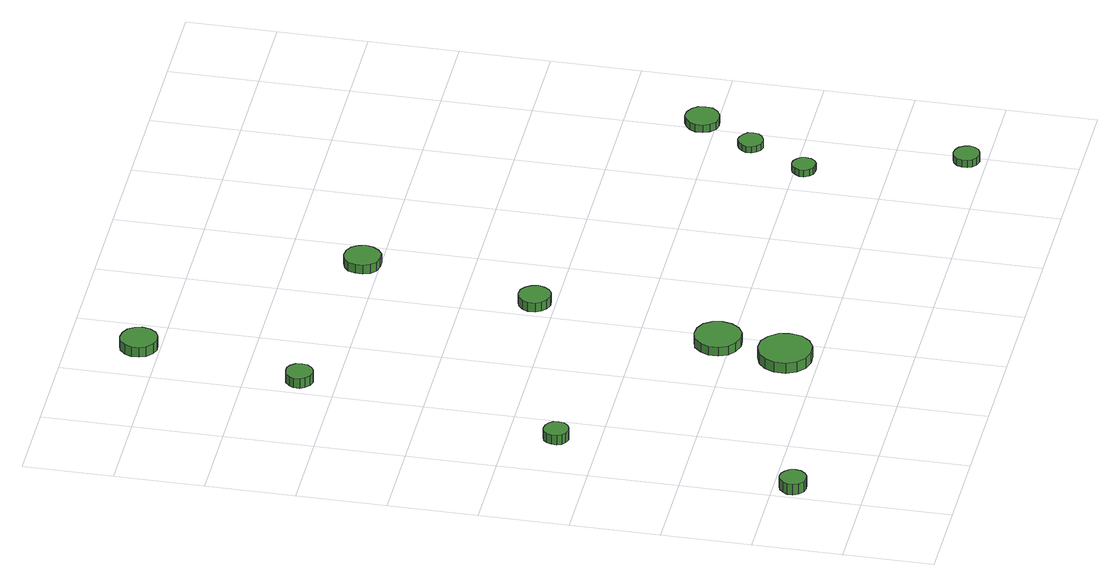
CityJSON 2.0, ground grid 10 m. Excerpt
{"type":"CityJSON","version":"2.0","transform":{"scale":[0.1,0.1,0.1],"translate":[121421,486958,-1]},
"CityObjects":{
"tree1":{"type":"SolitaryVegetationObject","attributes":{"function":"something"},"geometry":[{"type":"MultiSurface","lod":"1","boundaries":[[[0,1,2,3,4,5,6,7,8,9,10,11,12,13,14]],[[15,16,17,18,19,20,21,22,23,24,25,26,27,28,29]],[[0,29,28,1]],[[1,28,27,2]],[[2,27,26,3]],[[3,26,25,4]],[[4,25,24,5]],[[5,24,23,6]],[[6,23,22,7]],[[7,22,21,8]],[[8,21,20,9]],[[9,20,19,10]],[[10,19,18,11]],[[11,18,17,12]],[[12,17,16,13]],[[13,16,15,14]],[[14,15,29,0]]]}]},
"tree2":{"type":"SolitaryVegetationObject","attributes":{"function":"something"},"geometry":[{"type":"MultiSurface","lod":"1","boundaries":[[[30,31,32,33,34,35,36,37,38,39,40,41,42,43,44]],[[45,46,47,48,49,50,51,52,53,54,55,56,57,58,59]],[[30,59,58,31]],[[31,58,57,32]],[[32,57,56,33]],[[33,56,55,34]],[[34,55,54,35]],[[35,54,53,36]],[[36,53,52,37]],[[37,52,51,38]],[[38,51,50,39]],[[39,50,49,40]],[[40,49,48,41]],[[41,48,47,42]],[[42,47,46,43]],[[43,46,45,44]],[[44,45,59,30]]]}]},
"tree3":{"type":"SolitaryVegetationObject","attributes":{"function":"something"},"geometry":[{"type":"MultiSurface","lod":"1","boundaries":[[[60,61,62,63,64,65,66,67,68,69,70,71,72,73,74]],[[75,76,77,78,79,80,81,82,83,84,85,86,87,88,89]],[[60,89,88,61]],[[61,88,87,62]],[[62,87,86,63]],[[63,86,85,64]],[[64,85,84,65]],[[65,84,83,66]],[[66,83,82,67]],[[67,82,81,68]],[[68,81,80,69]],[[69,80,79,70]],[[70,79,78,71]],[[71,78,77,72]],[[72,77,76,73]],[[73,76,75,74]],[[74,75,89,60]]]}]},
"tree4":{"type":"SolitaryVegetationObject","attributes":{"function":"something"},"geometry":[{"type":"MultiSurface","lod":"1","boundaries":[[[90,91,92,93,94,95,96,97,98,99,100,101,102,103,104]],[[105,106,107,108,109,110,111,112,113,114,115,116,117,118,119]],[[90,119,118,91]],[[91,118,117,92]],[[92,117,116,93]],[[93,116,115,94]],[[94,115,114,95]],[[95,114,113,96]],[[96,113,112,97]],[[97,112,111,98]],[[98,111,110,99]],[[99,110,109,100]],[[100,109,108,101]],[[101,108,107,102]],[[102,107,106,103]],[[103,106,105,104]],[[104,105,119,90]]]}]},
"tree5":{"type":"SolitaryVegetationObject","attributes":{"function":"something"},"geometry":[{"type":"MultiSurface","lod":"1","boundaries":[[[120,121,122,123,124,125,126,127,128,129,130,131,132,133,134]],[[135,136,137,138,139,140,141,142,143,144,145,146,147,148,149]],[[120,149,148,121]],[[121,148,147,122]],[[122,147,146,123]],[[123,146,145,124]],[[124,145,144,125]],[[125,144,143,126]],[[126,143,142,127]],[[127,142,141,128]],[[128,141,140,129]],[[129,140,139,130]],[[130,139,138,131]],[[131,138,137,132]],[[132,137,136,133]],[[133,136,135,134]],[[134,135,149,120]]]}]},
"tree6":{"type":"SolitaryVegetationObject","attributes":{"function":"something"},"geometry":[{"type":"MultiSurface","lod":"1","boundaries":[[[150,151,152,153,154,155,156,157,158,159,160,161,162,163,164]],[[165,166,167,168,169,170,171,172,173,174,175,176,177,178,179]],[[150,179,178,151]],[[151,178,177,152]],[[152,177,176,153]],[[153,176,175,154]],[[154,175,174,155]],[[155,174,173,156]],[[156,173,172,157]],[[157,172,171,158]],[[158,171,170,159]],[[159,170,169,160]],[[160,169,168,161]],[[161,168,167,162]],[[162,167,166,163]],[[163,166,165,164]],[[164,165,179,150]]]}]},
"tree7":{"type":"SolitaryVegetationObject","attributes":{"function":"something"},"geometry":[{"type":"MultiSurface","lod":"1","boundaries":[[[180,181,182,183,184,185,186,187,188,189,190,191,192,193,194]],[[195,196,197,198,199,200,201,202,203,204,205,206,207,208,209]],[[180,209,208,181]],[[181,208,207,182]],[[182,207,206,183]],[[183,206,205,184]],[[184,205,204,185]],[[185,204,203,186]],[[186,203,202,187]],[[187,202,201,188]],[[188,201,200,189]],[[189,200,199,190]],[[190,199,198,191]],[[191,198,197,192]],[[192,197,196,193]],[[193,196,195,194]],[[194,195,209,180]]]}]},
"tree8":{"type":"SolitaryVegetationObject","attributes":{"function":"something"},"geometry":[{"type":"MultiSurface","lod":"1","boundaries":[[[210,211,212,213,214,215,216,217,218,219,220,221,222,223,224]],[[225,226,227,228,229,230,231,232,233,234,235,236,237,238,239]],[[210,239,238,211]],[[211,238,237,212]],[[212,237,236,213]],[[213,236,235,214]],[[214,235,234,215]],[[215,234,233,216]],[[216,233,232,217]],[[217,232,231,218]],[[218,231,230,219]],[[219,230,229,220]],[[220,229,228,221]],[[221,228,227,222]],[[222,227,226,223]],[[223,226,225,224]],[[224,225,239,210]]]}]},
"tree9":{"type":"SolitaryVegetationObject","attributes":{"function":"something"},"geometry":[{"type":"MultiSurface","lod":"1","boundaries":[[[240,241,242,243,244,245,246,247,248,249,250,251,252,253,254]],[[255,256,257,258,259,260,261,262,263,264,265,266,267,268,269]],[[240,269,268,241]],[[241,268,267,242]],[[242,267,266,243]],[[243,266,265,244]],[[244,265,264,245]],[[245,264,263,246]],[[246,263,262,247]],[[247,262,261,248]],[[248,261,260,249]],[[249,260,259,250]],[[250,259,258,251]],[[251,258,257,252]],[[252,257,256,253]],[[253,256,255,254]],[[254,255,269,240]]]}]},
"tree10":{"type":"SolitaryVegetationObject","attributes":{"function":"something"},"geometry":[{"type":"MultiSurface","lod":"1","boundaries":[[[270,271,272,273,274,275,276,277,278,279,280,281,282,283,284]],[[285,286,287,288,289,290,291,292,293,294,295,296,297,298,299]],[[270,299,298,271]],[[271,298,297,272]],[[272,297,296,273]],[[273,296,295,274]],[[274,295,294,275]],[[275,294,293,276]],[[276,293,292,277]],[[277,292,291,278]],[[278,291,290,279]],[[279,290,289,280]],[[280,289,288,281]],[[281,288,287,282]],[[282,287,286,283]],[[283,286,285,284]],[[284,285,299,270]]]}]},
"tree11":{"type":"SolitaryVegetationObject","attributes":{"function":"something"},"geometry":[{"type":"MultiSurface","lod":"1","boundaries":[[[300,301,302,303,304,305,306,307,308,309,310,311,312,313,314]],[[315,316,317,318,319,320,321,322,323,324,325,326,327,328,329]],[[300,329,328,301]],[[301,328,327,302]],[[302,327,326,303]],[[303,326,325,304]],[[304,325,324,305]],[[305,324,323,306]],[[306,323,322,307]],[[307,322,321,308]],[[308,321,320,309]],[[309,320,319,310]],[[310,319,318,311]],[[311,318,317,312]],[[312,317,316,313]],[[313,316,315,314]],[[314,315,329,300]]]}]},
"tree12":{"type":"SolitaryVegetationObject","attributes":{"function":"something"},"geometry":[{"type":"MultiSurface","lod":"1","boundaries":[[[330,331,332,333,334,335,336,337,338,339,340,341,342,343,344]],[[345,346,347,348,349,350,351,352,353,354,355,356,357,358,359]],[[330,359,358,331]],[[331,358,357,332]],[[332,357,356,333]],[[333,356,355,334]],[[334,355,354,335]],[[335,354,353,336]],[[336,353,352,337]],[[337,352,351,338]],[[338,351,350,339]],[[339,350,349,340]],[[340,349,348,341]],[[341,348,347,342]],[[342,347,346,343]],[[343,346,345,344]],[[344,345,359,330]]]}]}
},
"vertices":[
[31,78,23],[30,84,23],[26,89,23],[21,92,23],[15,93,23],[9,91,23],[4,87,23],[1,81,23],[1,75,23],[4,69,23],[9,65,23],[15,63,23],[21,64,23],[26,67,23],[30,72,23],[30,72,10],[26,67,10],[21,64,10],[15,63,10],[9,65,10],[4,69,10],[1,75,10],[1,81,10],[4,87,10],[9,91,10],[15,93,10],[21,92,10],[26,89,10],[30,84,10],[31,78,10],
[82,348,18],[81,354,18],[78,358,18],[73,361,18],[67,362,18],[61,360,18],[57,356,18],[55,351,18],[55,345,18],[57,340,18],[61,336,18],[67,334,18],[73,335,18],[78,338,18],[81,342,18],[81,342,6],[78,338,6],[73,335,6],[67,334,6],[61,336,6],[57,340,6],[55,345,6],[55,351,6],[57,356,6],[61,360,6],[67,362,6],[73,361,6],[78,358,6],[81,354,6],[82,348,6],
[301,138,19],[299,150,19],[291,160,19],[281,166,19],[268,167,19],[256,163,19],[247,155,19],[242,144,19],[242,131,19],[247,120,19],[256,112,19],[268,108,19],[281,109,19],[291,115,19],[299,125,19],[299,125,6],[291,115,6],[281,109,6],[268,108,6],[256,112,6],[247,120,6],[242,131,6],[242,144,6],[247,155,6],[256,163,6],[268,167,6],[281,166,6],[291,160,6],[299,150,6],[301,138,6],
[141,641,18],[140,648,18],[136,653,18],[131,656,18],[125,656,18],[119,655,18],[114,650,18],[111,645,18],[111,638,18],[114,633,18],[119,628,18],[125,626,18],[131,627,18],[136,630,18],[140,635,18],[140,635,6],[136,630,6],[131,627,6],[125,626,6],[119,628,6],[114,633,6],[111,638,6],[111,645,6],[114,650,6],[119,655,6],[125,656,6],[131,656,6],[136,653,6],[140,648,6],[141,641,6],
[313,214,17],[311,225,17],[305,234,17],[295,239,17],[285,240,17],[274,237,17],[266,229,17],[262,220,17],[262,209,17],[266,199,17],[274,192,17],[285,188,17],[295,189,17],[305,195,17],[311,204,17],[311,204,6],[305,195,6],[295,189,6],[285,188,6],[274,192,6],[266,199,6],[262,209,6],[262,220,6],[266,229,6],[274,237,6],[285,240,6],[295,239,6],[305,234,6],[311,225,6],[313,214,6],
[179,824,18],[177,832,18],[172,839,18],[164,843,18],[156,844,18],[148,842,18],[141,836,18],[138,828,18],[138,819,18],[141,812,18],[148,806,18],[156,803,18],[164,804,18],[172,808,18],[177,815,18],[177,815,6],[172,808,6],[164,804,6],[156,803,6],[148,806,6],[141,812,6],[138,819,6],[138,828,6],[141,836,6],[148,842,6],[156,844,6],[164,843,6],[172,839,6],[177,832,6],[179,824,6],
[345,423,17],[343,430,17],[339,436,17],[333,440,17],[325,441,17],[318,439,17],[312,434,17],[309,427,17],[309,419,17],[312,413,17],[318,408,17],[325,405,17],[333,406,17],[339,410,17],[343,416,17],[343,416,6],[339,410,6],[333,406,6],[325,405,6],[318,408,6],[312,413,6],[309,419,6],[309,427,6],[312,434,6],[318,439,6],[325,441,6],[333,440,6],[339,436,6],[343,430,6],[345,423,6],
[387,620,17],[385,628,17],[380,635,17],[373,639,17],[364,640,17],[356,637,17],[350,632,17],[347,624,17],[347,616,17],[350,608,17],[356,602,17],[364,600,17],[373,600,17],[380,605,17],[385,612,17],[385,612,6],[380,605,6],[373,600,6],[364,600,6],[356,602,6],[350,608,6],[347,616,6],[347,624,6],[350,632,6],[356,637,6],[364,640,6],[373,639,6],[380,635,6],[385,628,6],[387,620,6],
[655,191,14],[654,196,14],[651,200,14],[646,203,14],[641,204,14],[636,202,14],[632,198,14],[629,193,14],[629,188,14],[632,183,14],[636,179,14],[641,178,14],[646,178,14],[651,181,14],[654,185,14],[654,185,6],[651,181,6],[646,178,6],[641,178,6],[636,179,6],[632,183,6],[629,188,6],[629,193,6],[632,198,6],[636,202,6],[641,204,6],[646,203,6],[651,200,6],[654,196,6],[655,191,6],
[709,22,16],[707,28,16],[704,33,16],[699,36,16],[693,37,16],[687,35,16],[682,31,16],[680,25,16],[680,19,16],[682,14,16],[687,10,16],[693,8,16],[699,9,16],[704,12,16],[707,16,16],[707,16,7],[704,12,7],[699,9,7],[693,8,7],[687,10,7],[682,14,7],[680,19,7],[680,25,7],[682,31,7],[687,35,7],[693,37,7],[699,36,7],[704,33,7],[707,28,7],[709,22,7],
[692,256,14],[691,262,14],[687,266,14],[682,269,14],[677,270,14],[671,268,14],[667,264,14],[664,259,14],[664,253,14],[667,248,14],[671,244,14],[677,242,14],[682,243,14],[687,246,14],[691,250,14],[691,250,6],[687,246,6],[682,243,6],[677,242,6],[671,244,6],[667,248,6],[664,253,6],[664,259,6],[667,264,6],[671,268,6],[677,270,6],[682,269,6],[687,266,6],[691,262,6],[692,256,6],
[731,316,15],[730,324,15],[725,330,15],[718,334,15],[710,335,15],[703,332,15],[697,327,15],[694,320,15],[694,312,15],[697,305,15],[703,299,15],[710,297,15],[718,298,15],[725,302,15],[730,308,15],[730,308,6],[725,302,6],[718,298,6],[710,297,6],[703,299,6],[697,305,6],[694,312,6],[694,320,6],[697,327,6],[703,332,6],[710,335,6],[718,334,6],[725,330,6],[730,324,6],[731,316,6]
]}
